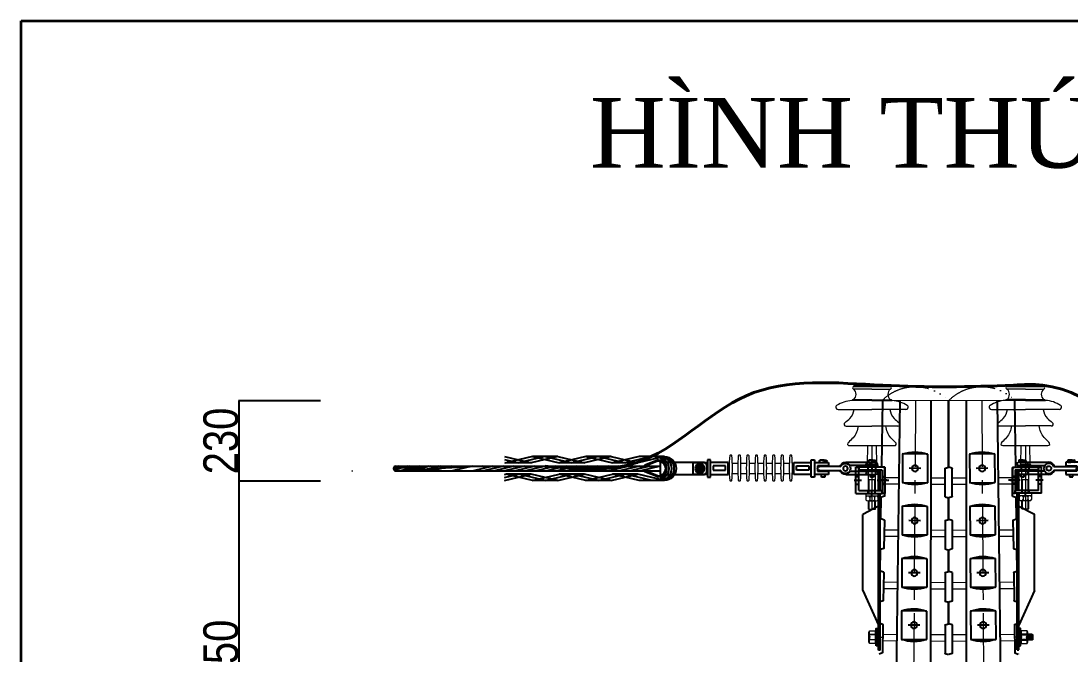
# Model space of a CAD drawing. Header units: millimetres. Extents: x 330554 to 656471, y 11007 to 130943.
# Drawn here: x 362419 to 365431, y 100905 to 102721 of the extents above; entities that cross this region are included whole.
import ezdxf
from ezdxf.enums import TextEntityAlignment as Align

# ---------------------------------------------------------------- set-up
doc = ezdxf.new("R2010")
doc.units = ezdxf.units.MM
doc.header["$LTSCALE"] = 6
for name, pattern in [('ACAD_ISO06W100', [36, 24, -3, 0, -3, 0, -3, 0, -3]), ('CENTER', [50.8, 31.75, -6.35, 6.35, -6.35]), ('HIDDEN', [9.525, 6.35, -3.175])]:
    doc.linetypes.add(name, pattern=pattern)
for name, color, linetype, lineweight in [('05.TBA$0$Hatch', 43, 'Continuous', 9), ('Boulon', 150, 'Continuous', 9), ('duong', 2, 'Continuous', 15), ('duong tam', 30, 'CENTER', 5), ('dv01', 4, 'Continuous', 5), ('MBA', 10, 'Continuous', 25), ('Netlon', 5, 'Continuous', 40), ('netlonkhungten', 32, 'Continuous', 35), ('Text', 7, 'Continuous', 13)]:
    doc.layers.add(name, color=color, linetype=linetype, lineweight=lineweight)
for name, color, linetype in [('BULONG', 7, 'Continuous'), ('Ghi chu', 3, 'Continuous'), ('Nen', 7, 'Continuous'), ('SU', 3, 'Continuous'), ('tbi', 2, 'Continuous'), ('Xa', 63, 'Continuous')]:
    doc.layers.add(name, color=color, linetype=linetype)
doc.styles.add('05.TBA$0$VN', font='VHELVCN.TTF')
doc.styles.add('Times New Roman', font='times.ttf')
doc.dimstyles.new('05.TBA$0$TL50', dxfattribs={"dimtxt": 0.5, "dimasz": 0.8, "dimexe": 1, "dimexo": 1, "dimgap": 0.5, "dimtad": 1, "dimdec": 0, "dimlfac": 50, "dimzin": 0, "dimdsep": 46, "dimtxsty": '05.TBA$0$VN', "dimblk1": '05.TBA$0$_OBLIQUE', "dimblk2": '05.TBA$0$_OBLIQUE', "dimsah": 1, "dimcen": 1, "dimclrd": 3, "dimclre": 3, "dimadec": 0, "dimazin": 0, "dimtfac": 1, "dimtdec": 0, "dimtofl": 0, "dimtmove": 0, "dimatfit": 3, "dimfxl": 1, "dimtolj": 1, "dimtzin": 0, "dimarcsym": 0})

# ---------------------------------------------------------------- blocks, each defined once
blk = doc.blocks.new('05.TBA$0$_OBLIQUE')
at = {"color": 0, "linetype": 'ByBlock'}
blk.add_line((-0.5, -0.5), (0.5, 0.5), dxfattribs=at)
blk = doc.blocks.new('*D617')
at = {"layer": '05.TBA$0$Hatch', "color": 3, "lineweight": -2, "transparency": 16777216}
for p, q in [((363278.1, 101400.9), (363043.6, 101400.9)), ((363044.6, 101400.9), (363044.6, 100350.9)), ((363278.1, 100350.9), (363043.6, 100350.9))]:
    blk.add_line(p, q, dxfattribs=at)
at = {"layer": 'Defpoints', "color": 0, "transparency": 16777216}
for p in [(363279.1, 101400.9), (363044.6, 100350.9), (363279.1, 100350.9)]:
    blk.add_point(p, dxfattribs=at)
at = {"layer": '05.TBA$0$Hatch', "color": 3, "lineweight": -2, "transparency": 16777216, "xscale": 0.8, "yscale": 0.8, "zscale": 0.8}
for p, rotation in [((363044.6, 101400.9), 90), ((363044.6, 100350.9), 270)]:
    blk.add_blockref('05.TBA$0$_OBLIQUE', p, dxfattribs=dict(at, rotation=rotation))
at = {"layer": '05.TBA$0$Hatch', "color": 0, "transparency": 16777216, "insert": (362993.1, 100875.9), "char_height": 100, "attachment_point": 5, "rotation": 90, "style": '05.TBA$0$VN'}
blk.add_mtext('\\A1;1050', dxfattribs=at)
blk = doc.blocks.new('*D618')
at = {"layer": '05.TBA$0$Hatch', "color": 3, "lineweight": -2, "transparency": 16777216}
for p, q in [((363278.1, 101631.1), (363043.6, 101631.1)), ((363044.6, 101631.1), (363044.6, 101400.9)), ((363278.1, 101400.9), (363043.6, 101400.9))]:
    blk.add_line(p, q, dxfattribs=at)
at = {"layer": 'Defpoints', "color": 0, "transparency": 16777216}
for p in [(363279.1, 101631.1), (363044.6, 101400.9), (363279.1, 101400.9)]:
    blk.add_point(p, dxfattribs=at)
at = {"layer": '05.TBA$0$Hatch', "color": 3, "lineweight": -2, "transparency": 16777216, "xscale": 0.8, "yscale": 0.8, "zscale": 0.8}
for p, rotation in [((363044.6, 101631.1), 90), ((363044.6, 101400.9), 270)]:
    blk.add_blockref('05.TBA$0$_OBLIQUE', p, dxfattribs=dict(at, rotation=rotation))
at = {"layer": '05.TBA$0$Hatch', "color": 0, "transparency": 16777216, "insert": (362993.1, 101516), "char_height": 100, "attachment_point": 5, "rotation": 90, "style": '05.TBA$0$VN'}
blk.add_mtext('\\A1;230', dxfattribs=at)
blk = doc.blocks.new('12m tren')
for p, q in [((-4185, -32194.5), (-4183.7, -32004.6)), ((-3993.7, -32004.6), (-3992.4, -32194.5)), ((-4175.7, -32197.9), (-4184.6, -32194.9)), ((-4002.2, -32197.9), (-3993.3, -32194.9)), ((-4186, -32344.3), (-4185.5, -32283.2)), ((-4175.8, -32279.7), (-4185.2, -32282.7)), ((-4002.1, -32279.7), (-3992.7, -32282.7)), ((-3991.9, -32344.3), (-3992.3, -32283.2)), ((-4176.5, -32347.8), (-4185.6, -32344.8)), ((-4001.4, -32347.8), (-3992.3, -32344.8)), ((-4176.1, -32348.2), (-4176.7, -32429.1)), ((-4001.8, -32348.2), (-4001.2, -32429.1)), ((-4186.9, -32494.2), (-4186.5, -32433)), ((-4177, -32429.6), (-4186.2, -32432.6)), ((-4000.9, -32429.6), (-3991.7, -32432.6)), ((-3990.9, -32494.2), (-3991.3, -32433)), ((-4177.5, -32497.6), (-4186.6, -32494.6)), ((-4000.4, -32497.6), (-3991.3, -32494.6)), ((-4177.1, -32498.1), (-4177.7, -32578.9)), ((-4000.8, -32498.1), (-4000.2, -32578.9)), ((-4187.9, -32644), (-4187.5, -32582.9)), ((-4178, -32579.4), (-4187.2, -32582.4)), ((-3999.9, -32579.4), (-3990.7, -32582.4)), ((-3989.9, -32644), (-3990.3, -32582.9)), ((-4178.5, -32647.5), (-4187.6, -32644.5)), ((-3999.4, -32647.5), (-3990.3, -32644.5)), ((-4178.1, -32647.9), (-4178.7, -32728.8)), ((-3999.8, -32647.9), (-3999.2, -32728.8)), ((-4179, -32729.3), (-4188.2, -32732.3)), ((-3998.9, -32729.3), (-3989.7, -32732.3))]:
    blk.add_line(p, q)
at = {"color": 7}
for p, q in [((-4124.5, -32158), (-4124.5, -32239.9)), ((-4124.5, -32158), (-4052.8, -32158)), ((-4052.8, -32158), (-4052.8, -32239.9)), ((-4175.5, -32279.2), (-4175.4, -32198.4)), ((-4002.4, -32279.2), (-4002.5, -32198.4)), ((-4052.8, -32239.9), (-4124.5, -32239.9)), ((-4124.5, -32308), (-4124.5, -32389.9)), ((-4124.5, -32308), (-4052.8, -32308)), ((-4052.8, -32308), (-4052.8, -32389.9)), ((-4052.8, -32389.9), (-4124.5, -32389.9)), ((-4124.5, -32458), (-4124.5, -32539.9)), ((-4124.5, -32458), (-4052.8, -32458)), ((-4052.8, -32458), (-4052.8, -32539.9)), ((-4052.8, -32539.9), (-4124.5, -32539.9)), ((-4124.5, -32608), (-4124.5, -32689.9)), ((-4124.5, -32608), (-4052.8, -32608)), ((-4052.8, -32608), (-4052.8, -32689.9)), ((-4052.8, -32689.9), (-4124.5, -32689.9))]:
    blk.add_line(p, q, dxfattribs=at)
at = {"color": 7, "linetype": 'CENTER', "ltscale": 100}
for p, q in [((-4105.4, -32199), (-4071.9, -32199)), ((-4105.4, -32349), (-4071.9, -32349)), ((-4105.4, -32499), (-4071.9, -32499)), ((-4105.4, -32649), (-4071.9, -32649))]:
    blk.add_line(p, q, dxfattribs=at)
at = {"color": 7}
for centre in [(-4088.7, -32199), (-4088.7, -32349), (-4088.7, -32499), (-4088.7, -32649)]:
    blk.add_circle(centre, 9.22, dxfattribs=at)
for centre, radius, start, end in [((-4088.7, -32259.7), 107.8, 70.5906, 109.4094), ((-4184.5, -32194.5), 0.5, 179.618, 251.5216), ((-3993.4, -32194.5), 0.5, 288.4784, 0.382), ((-3993.4, -32194.5), 0.5, 288.4784, 0.382), ((-4175.9, -32198.4), 0.5, 359.9263, 71.5216), ((-4002, -32198.4), 0.5, 108.4784, 180.0737), ((-4088.7, -32138.2), 107.8, 250.5906, 289.4094), ((-4185, -32283.2), 0.5, 107.7237, 179.618), ((-4176, -32279.2), 0.5, 287.7237, 359.9263), ((-4001.9, -32279.2), 0.5, 180.0737, 252.2763), ((-3992.8, -32283.2), 0.5, 0.382, 72.2763), ((-4088.7, -32409.7), 107.8, 70.5906, 109.4094), ((-4185.5, -32344.3), 0.5, 179.618, 251.9065), ((-3992.4, -32344.3), 0.5, 288.0935, 0.382), ((-4176.6, -32348.2), 0.5, 359.618, 71.9065), ((-4001.3, -32348.2), 0.5, 108.0935, 180.382), ((-4088.7, -32288.2), 107.8, 250.5906, 289.4094), ((-4186, -32433), 0.5, 108.0935, 179.618), ((-4177.2, -32429.1), 0.5, 288.0935, 359.618), ((-4000.7, -32429.1), 0.5, 180.382, 251.9065), ((-3991.8, -32433), 0.5, 0.382, 71.9065), ((-4088.7, -32559.7), 107.8, 70.5906, 109.4094), ((-4186.4, -32494.2), 0.5, 179.618, 251.9065), ((-3991.4, -32494.2), 0.5, 288.0935, 0.382), ((-4177.6, -32498.1), 0.5, 359.618, 71.9065), ((-4000.3, -32498.1), 0.5, 108.0935, 180.382), ((-4088.7, -32438.2), 107.8, 250.5906, 289.4094), ((-4187, -32582.9), 0.5, 108.0935, 179.618), ((-4178.2, -32578.9), 0.5, 288.0935, 359.618), ((-3999.7, -32578.9), 0.5, 180.382, 251.9065), ((-3990.8, -32582.9), 0.5, 0.382, 71.9065), ((-4088.7, -32709.7), 107.8, 70.5906, 109.4094), ((-4187.4, -32644), 0.5, 179.618, 251.9065), ((-3990.4, -32644), 0.5, 288.0935, 0.382), ((-4178.6, -32647.9), 0.5, 359.618, 71.9065), ((-3999.3, -32647.9), 0.5, 108.0935, 180.382), ((-4088.7, -32588.2), 107.8, 250.5906, 289.4094), ((-4188, -32732.7), 0.5, 108.0201, 179.618), ((-4179.2, -32728.8), 0.5, 288.0201, 359.618), ((-3998.7, -32728.8), 0.5, 180.382, 251.9799)]:
    blk.add_arc(centre, radius, start, end)
at = {"layer": 'Boulon'}
for p, q in [((-4135, -32225.5), (-4175.4, -32225.5)), ((-4135.1, -32243.9), (-4175.4, -32243.9)), ((-4002.5, -32225.5), (-4042.4, -32225.5)), ((-4002.5, -32243.9), (-4042.3, -32243.9)), ((-4135.8, -32375.5), (-4176.3, -32375.5)), ((-4001.6, -32375.5), (-4041.5, -32375.5)), ((-4136, -32393.9), (-4176.4, -32393.9)), ((-4001.5, -32393.9), (-4041.4, -32393.9)), ((-4136.7, -32525.5), (-4177.3, -32525.5)), ((-4000.6, -32525.5), (-4040.6, -32525.5)), ((-4136.8, -32543.9), (-4177.4, -32543.9)), ((-4000.5, -32543.9), (-4040.5, -32543.9)), ((-4137.6, -32675.5), (-4178.3, -32675.5)), ((-3999.6, -32675.5), (-4039.8, -32675.5)), ((-4137.7, -32693.9), (-4178.4, -32693.9)), ((-3999.4, -32693.9), (-4039.7, -32693.9))]:
    blk.add_line(p, q, dxfattribs=at)
at = {"layer": 'duong'}
blk.add_line((-4183.7, -32004.6), (-3993.7, -32004.6), dxfattribs=at)
at = {"layer": 'duong tam'}
blk.add_line((-4088.7, -32004.6), (-4088.7, -35910.1), dxfattribs=at)
at = {"layer": 'dv01', "linetype": 'ACAD_ISO06W100', "lineweight": 5}
blk.add_arc((-4088.7, -32097.1), 132.6, 44.2232, 135.7768, dxfattribs=at)
at = {"layer": 'MBA'}
for p, q in [((-4156.3, -35877), (-4133.7, -32004.6)), ((-4043.7, -32004.6), (-4020.7, -35943.1))]:
    blk.add_line(p, q, dxfattribs=at)
blk = doc.blocks.new('xa+tc nhin ngang')
for p, q in [((-83, 37.5), (-75, 37.5)), ((-83, -37.5), (-83, 37.5)), ((-75, 37.5), (-75, 29.5)), ((0, 37.5), (-75, 37.5)), ((-75, -29.5), (-75, 37.5)), ((0, 37.5), (0, -37.5)), ((-8, 29.5), (-75, 29.5)), ((-18.3, -29.5), (-18.3, 29.5)), ((-13.3, -29.5), (-13.3, 29.5)), ((-8, 29.5), (-8, -37.5)), ((-8, 25), (-8, -25)), ((-8, 8), (-8, -8)), ((-75, -29.5), (-8, -29.5)), ((-8, -37.5), (-8, -29.5)), ((-83, -37.5), (-8, -37.5)), ((-18.3, -486.8), (-18.3, -37.5)), ((-13.3, -486.8), (-13.3, -37.5)), ((0, -37.5), (-8, -37.5)), ((-18.3, -74), (-63.3, -97.7)), ((-63.3, -316), (-63.3, -97.7)), ((-63.3, -316), (-18.3, -416)), ((-13.3, -486.8), (-18.3, -486.8))]:
    blk.add_line(p, q)
at = {"color": 9, "linetype": 'HIDDEN', "ltscale": 100}
for p, q in [((-48, 29.5), (-48, 37.5)), ((-37, 45.2), (-37, 24.1)), ((-26, 29.5), (-26, 37.5)), ((-83, 11), (-75, 11)), ((-8, 11), (0, 11)), ((-8, 9), (0, 9)), ((0, 9), (-8, 9)), ((-88.5, 0), (-67.4, 0)), ((-83, -11), (-75, -11)), ((-48, -37.5), (-48, -29.5)), ((-37, -48.8), (-37, -27.7)), ((5.5, 0), (-15.6, 0)), ((-8, -9), (0, -9)), ((0, -9), (-8, -9)), ((-8, -11), (0, -11))]:
    blk.add_line(p, q, dxfattribs=at)
at = {"color": 9, "linetype": 'CENTER', "ltscale": 100}
blk.add_line((-22.2, 0), (11.3, 0), dxfattribs=at)
at = {"layer": 'Text', "color": 245}
for p, q in [((-54.2, 37.5), (-19.8, 37.5)), ((-28, -450), (-4.4, -450))]:
    blk.add_line(p, q, dxfattribs=at)
blk = doc.blocks.new('tan')
at = {"layer": 'Nen'}
blk.add_hatch(color=9, dxfattribs=at).paths.add_polyline_path([(5, 25), (5, -25), (0, -25), (0, 25)])
h = blk.add_hatch(dxfattribs=at)
h.set_pattern_fill('ANSI31', color=3, scale=40, style=0)
h.set_pattern_definition([(45, (-27052.959, -97341.6874), (3.5355339, -3.5355339), [])])
edge = h.paths.add_edge_path()
edge.add_line((25.4, 8), (37.6, 8))
edge.add_arc((37.6, 6), 2, 360, 450, ccw=False)
edge.add_line((39.6, 6), (39.6, -6))
edge.add_arc((37.6, -6), 2, 270, 360, ccw=False)
edge.add_line((37.6, -8), (25.4, -8))
edge.add_line((25.4, -8), (25.4, 8))
at = {"layer": 'dv01', "color": 4, "lineweight": 0}
for p, q in [((0, 25), (0, -25)), ((5, 25), (0, 25)), ((5, -25), (5, 25)), ((7.1, 18.3), (5.4, 13.3)), ((5.4, 13.3), (5.4, -11.7)), ((5.4, 13.3), (7.1, 6.7)), ((7.1, 8.3), (5.4, 0)), ((5.4, 0), (7.1, -8.3)), ((23.8, 18.3), (7.1, 18.3)), ((7.1, 18.3), (7.1, 6.7)), ((23.8, 18.3), (7.1, 18.3)), ((23.8, 8.3), (7.1, 8.3)), ((7.1, 8.3), (7.1, -8.3)), ((23.8, 8.3), (7.1, 8.3)), ((7.1, 6.7), (23.8, 6.7)), ((7.1, 6.7), (7.1, 6.7)), ((7.1, 6.7), (23.8, 6.7)), ((22, -0.3), (23.5, 5)), ((23.8, 6.7), (23.8, 18.3)), ((25.4, 13.3), (23.8, 18.3)), ((23.8, 6.7), (25.4, 13.3)), ((23.8, -8.3), (23.8, 8.3)), ((25.4, 0), (23.8, 8.3)), ((23.8, -8.3), (25.4, 0)), ((25.4, -13.3), (25.4, 13.3)), ((0, -25), (0, -25)), ((0, -25), (5, -25)), ((7.1, -6.7), (5.4, -13.3)), ((5.4, -13.3), (7.1, -18.3)), ((7.1, -6.7), (7.1, -18.3)), ((23.8, -6.7), (7.1, -6.7)), ((23.8, -6.7), (7.1, -6.7)), ((7.1, -8.3), (23.8, -8.3)), ((7.1, -8.3), (7.1, -8.3)), ((7.1, -8.3), (23.8, -8.3)), ((7.1, -18.3), (7.1, -18.3)), ((7.1, -18.3), (23.8, -18.3)), ((7.1, -18.3), (23.8, -18.3)), ((23.5, -5.6), (22, -0.3)), ((23.8, -18.3), (23.8, -6.7)), ((25.4, -13.3), (23.8, -6.7)), ((23.8, -18.3), (25.4, -13.3))]:
    blk.add_line(p, q, dxfattribs=at)
at = {"layer": 'Nen', "color": 6}
blk.add_lwpolyline([(5, -25), (5, 25), (0, 25), (0, -25)], close=True, dxfattribs=at)
at = {"layer": 'Nen', "color": 4}
blk.add_lwpolyline([(25.4, 8), (37.6, 8, -0.414214), (39.6, 6), (39.6, -6, -0.414214), (37.6, -8), (25.4, -8)], format="xyb", close=True, dxfattribs=at)
blk = doc.blocks.new('bl')
at = {"layer": 'Nen'}
blk.add_hatch(color=9, dxfattribs=at).paths.add_polyline_path([(21.3, 5.9), (-20.8, 5.9), (-20.8, 1.7), (21.3, 1.7)])
at = {"layer": 'dv01', "lineweight": 0}
for p, q in [((-4.4, 21.5), (0, 20.2)), ((0, 20.2), (4.4, 21.5))]:
    blk.add_line(p, q, dxfattribs=at)
for points in [[(-20.8, 1.7), (-20.8, 5.9), (21.3, 5.9), (21.3, 1.7), (-20.8, 1.7), (-20.8, 1.7)], [(-15.2, 7.7), (-15.2, 21.7), (-11, 23.1), (-5.3, 21.7), (-5.3, 7.7), (-11, 6.3), (-15.2, 7.7), (-15.2, 7.7)], [(-15.2, 7.7), (-15.2, 21.7)], [(-15.2, 21.7), (-5.3, 21.7)], [(-5.3, 7.7), (-15.2, 7.7)], [(-11, 23.1), (11.5, 23.1)], [(11.5, 6.3), (-9.5, 6.3)], [(-6.7, 7.7), (-6.7, 21.7), (0.3, 23.1), (7.3, 21.7), (7.3, 7.7), (0.3, 6.3), (-6.7, 7.7), (-6.7, 7.7)], [(-6.7, 21.7), (7.3, 21.7)], [(-6.7, 7.7), (-6.7, 21.7)], [(7.3, 7.7), (-6.7, 7.7)], [(-5.3, 21.7), (-5.3, 7.7)], [(5.9, 7.7), (5.9, 21.7), (11.5, 23.1), (15.7, 21.7), (15.7, 7.7), (11.5, 6.3), (5.9, 7.7), (5.9, 7.7)], [(5.9, 21.7), (15.7, 21.7)], [(5.9, 7.7), (5.9, 21.7)], [(15.7, 7.7), (5.9, 7.7)], [(7.3, 21.7), (7.3, 7.7)], [(15.7, 21.7), (15.7, 7.7)]]:
    blk.add_lwpolyline(points, dxfattribs=at)
at = {"layer": 'Nen', "color": 6}
blk.add_lwpolyline([(-20.8, 5.9), (21.3, 5.9), (21.3, 1.7), (-20.8, 1.7)], close=True, dxfattribs=at)
blk = doc.blocks.new('giap niu')
for p, q in [((380.58, 283.1), (385.41, 283.1)), ((380.58, 283.1), (385.68, 281.89)), ((383, 283.1), (388.09, 281.89)), ((385.41, 283.1), (390.5, 281.89)), ((390.78, 283.1), (385.68, 281.89)), ((393.19, 283.1), (388.09, 281.89)), ((395.6, 283.1), (390.5, 281.89)), ((390.78, 283.1), (395.6, 283.1)), ((390.78, 283.1), (395.88, 281.89)), ((393.19, 283.1), (398.29, 281.89)), ((395.6, 283.1), (400.7, 281.89)), ((400.98, 283.1), (395.88, 281.89)), ((403.39, 283.1), (398.29, 281.89)), ((405.8, 283.1), (400.7, 281.89)), ((400.98, 283.1), (405.8, 283.1)), ((400.98, 283.1), (406.08, 281.89)), ((403.39, 283.1), (408.49, 281.89)), ((405.8, 283.1), (410.9, 281.89)), ((411.18, 283.1), (406.08, 281.89)), ((385.68, 281.89), (390.5, 281.89)), ((395.88, 281.89), (400.7, 281.89)), ((406.08, 281.89), (410.9, 281.89)), ((411.18, 282.53), (408.49, 281.89)), ((411.18, 281.95), (410.9, 281.89)), ((380.58, 278.48), (385.68, 279.7)), ((383, 278.48), (388.09, 279.7)), ((385.41, 278.48), (390.5, 279.7)), ((390.78, 278.48), (385.68, 279.7)), ((385.68, 279.7), (390.5, 279.7)), ((393.19, 278.48), (388.09, 279.7)), ((395.6, 278.48), (390.5, 279.7)), ((390.78, 278.48), (395.88, 279.7)), ((393.19, 278.48), (398.29, 279.7)), ((395.6, 278.48), (400.7, 279.7)), ((400.98, 278.48), (395.88, 279.7)), ((395.88, 279.7), (400.7, 279.7)), ((403.39, 278.48), (398.29, 279.7)), ((405.8, 278.48), (400.7, 279.7)), ((400.98, 278.48), (406.08, 279.7)), ((403.39, 278.48), (408.49, 279.7)), ((405.8, 278.48), (410.9, 279.7)), ((411.18, 278.48), (406.08, 279.7)), ((406.08, 279.7), (410.9, 279.7)), ((411.18, 279.06), (408.49, 279.7)), ((411.18, 279.63), (410.9, 279.7)), ((380.58, 278.48), (385.41, 278.48)), ((390.78, 278.48), (395.6, 278.48)), ((400.98, 278.48), (405.8, 278.48))]:
    blk.add_line(p, q)
for centre in [(380.67, 280.79), (381.07, 280.79), (381.55, 280.79), (382.08, 280.79), (382.51, 280.79)]:
    blk.add_arc(centre, 2.31, 92.0125, 267.9875)
blk = doc.blocks.new('Bo dung day giap nui')
h = blk.add_hatch(color=0)
edge = h.paths.add_edge_path()
edge.add_arc((493.8, -3.5), 13.2, 0, 360)
at = {"color": 0, "linetype": 'Continuous'}
for p, q in [((-8.3, 14.1), (-10.9, 14.1)), ((-10.9, 4.7), (-8.2, 4.7)), ((2.6, 20.4), (-8.2, 20.4)), ((-8.2, 14.1), (-1.2, 14.1)), ((-8.2, 4.7), (64.1, 4.7)), ((-4.7, 4.7), (-4.7, 0)), ((4.7, 4.7), (-4.7, 4.7)), ((-2.6, 20.4), (8.2, 20.4)), ((-2.5, 14.1), (75.2, 14.1)), ((8.2, 14.1), (1.2, 14.1)), ((4.7, 0), (4.7, 4.7)), ((11.8, 4.7), (8.2, 4.7)), ((10.6, 14.1), (11.8, 14.1)), ((89.8, 2.2), (150, 2.2)), ((165.3, 13.9), (124.3, 13.9)), ((124.3, 13.9), (124.3, 3.7)), ((124.3, 3.7), (156.3, 3.7)), ((142.9, 20.4), (132, 20.4)), ((132, 14.1), (139.1, 14.1)), ((135.5, 3.7), (135.5, 2.2)), ((137.6, 20.4), (148.4, 20.4)), ((148.4, 14.1), (141.4, 14.1)), ((144.9, 2.2), (144.9, 3.7)), ((156.3, 3.7), (156.3, -11.2)), ((174.1, 21.3), (165.3, 21.3)), ((165.3, 21.3), (165.3, -28.6)), ((174.1, -28.6), (174.1, 21.3)), ((223.9, 13.9), (174.1, 13.9)), ((216.6, 3.7), (181.4, 3.7)), ((181.4, 3.7), (181.4, -8)), ((216.6, -8), (216.6, 3.7)), ((223.9, -21.2), (223.9, 13.9)), ((412.9, -21.2), (412.9, 13.9)), ((412.9, 13.9), (462.7, 13.9)), ((420.2, -8), (420.2, 3.7)), ((420.2, 3.7), (455.4, 3.7)), ((455.4, 3.7), (455.4, -8)), ((462.7, -28.6), (462.7, 21.3)), ((462.7, 21.3), (471.5, 21.3)), ((471.5, 21.3), (471.5, -28.6)), ((-7, -11.7), (-10.9, -11.7)), ((-10.9, -21.1), (-8.2, -21.1)), ((26.2, -11.7), (-7.8, -11.7)), ((25.9, -21.1), (-7.8, -21.1)), ((-7, -22.3), (-3.5, -22.3)), ((-7, -23.5), (-7, -22.3)), ((-3.5, -23.5), (-7, -23.5)), ((-4.7, -7.9), (-4.7, -11.7)), ((-4.7, -21.1), (-4.7, -22.3)), ((-4.7, -23.5), (-4.7, -28.1)), ((-4.7, -28.1), (4.7, -28.1)), ((-3.5, -22.3), (-3.5, -23.5)), ((4.7, -11.7), (4.7, -7.7)), ((4.7, -28.1), (4.7, -21.1)), ((4.7, -22.3), (5.9, -22.3)), ((4.7, -23.5), (4.7, -22.3)), ((5.9, -23.5), (4.7, -23.5)), ((5.9, -22.3), (5.9, -23.5)), ((11.8, -21.1), (8.2, -21.1)), ((10.6, -11.7), (11.8, -11.7)), ((75.2, -21.1), (25.9, -21.1)), ((63.9, -11.7), (26.2, -11.7)), ((150, -9.5), (89.8, -9.5)), ((156.3, -11.2), (124.3, -11.2)), ((124.3, -11.2), (124.3, -21.2)), ((124.3, -21.2), (165.3, -21.2)), ((133.2, -22.3), (136.7, -22.3)), ((133.2, -23.5), (133.2, -22.3)), ((136.7, -23.5), (133.2, -23.5)), ((135.5, -9.5), (135.5, -11.2)), ((135.5, -21.2), (135.5, -22.3)), ((135.5, -23.5), (135.5, -28.1)), ((135.5, -28.1), (144.9, -28.1)), ((136.7, -22.3), (136.7, -23.5)), ((144.9, -11.2), (144.9, -9.5)), ((144.9, -28.1), (144.9, -21.2)), ((144.9, -22.3), (146.1, -22.3)), ((144.9, -23.5), (144.9, -22.3)), ((146.1, -23.5), (144.9, -23.5)), ((146.1, -22.3), (146.1, -23.5)), ((165.3, -28.6), (174.1, -28.6)), ((174.1, -21.2), (223.9, -21.2)), ((181.4, -8), (216.6, -8)), ((462.7, -21.2), (412.9, -21.2)), ((455.4, -8), (420.2, -8)), ((471.5, -28.6), (462.7, -28.6))]:
    blk.add_line(p, q, dxfattribs=at)
at = {"color": 0}
for p, q in [((473.8, 7.1), (480.7, 14)), ((473.8, -14.4), (473.8, 7.1)), ((480.7, 14), (607.1, 14)), ((607.1, 14), (607.1, -21.2)), ((612, 18.4), (650.7, 3.1)), ((612.4, 21.5), (651.8, 5.9)), ((473.8, -14.4), (480.7, -21.2)), ((607.1, -21.2), (480.7, -21.2)), ((612, -25.6), (650.7, -10.4)), ((612.4, -28.7), (651.8, -13.2))]:
    blk.add_line(p, q, dxfattribs=at)
at = {"color": 0, "linetype": 'Continuous'}
blk.add_circle((76.1, -3.6), 6.71, dxfattribs=at)
for centre, radius, start, end in [((-10.9, 9.4), 4.69, 90, 270), ((-7.2, 17.3), 3.34, 107.3483, 252.6517), ((7.2, 17.3), 3.34, 287.3483, 72.6517), ((11.8, 9.4), 4.69, 270, 90), ((76.3, -3.6), 14.7, 23.4609, 336.5391), ((75.2, -3.5), 17.6, 15.466, 90), ((133, 17.3), 3.34, 107.3483, 252.6517), ((147.4, 17.3), 3.34, 287.3483, 72.6517), ((150, -3.6), 5.86, 270, 90), ((-10.9, -16.4), 4.69, 90, 270), ((11.8, -16.4), 4.69, 270, 90), ((75.2, -3.5), 17.6, 270, 344.534)]:
    blk.add_arc(centre, radius, start, end, dxfattribs=at)
at = {"color": 0}
for centre, radius, start, end in [((614.7, -3.6), 25.2, 95.0792, 264.9208), ((614.7, -3.6), 22.2, 96.8592, 263.1408), ((651.2, 4.5), 1.5, 249.868, 67.0447), ((651.2, -11.8), 1.5, 292.9553, 110.132)]:
    blk.add_arc(centre, radius, start, end, dxfattribs=at)
at = {"layer": 'Nen', "color": 0, "linetype": 'Continuous', "lineweight": 9}
for points in [[(234.9, 33.7, 1.013355), (230.5, 33.7, 0.040715), (230.5, -38.1, 1.03104), (234.9, -38.1, 0.040715), (234.9, 33.7, -0.572898)], [(259.5, 33.7, 1.013355), (255.1, 33.7, 0.040715), (255.1, -38.1, 1.03104), (259.5, -38.1, 0.040715), (259.5, 33.7, -0.572898)], [(284.1, 33.7, 1.013355), (279.7, 33.7, 0.040715), (279.7, -38.1, 1.03104), (284.1, -38.1, 0.040715), (284.1, 33.7, -0.572898)], [(308.7, 33.7, 1.013355), (304.4, 33.7, 0.040715), (304.4, -38.1, 1.03104), (308.7, -38.1, 0.040715), (308.7, 33.7, -0.572898)], [(333.4, 33.7, 1.013355), (329, 33.7, 0.040715), (329, -38.1, 1.03104), (333.4, -38.1, 0.040715), (333.4, 33.7, -0.572898)], [(358, 33.7, 1.013355), (353.6, 33.7, 0.040715), (353.6, -38.1, 1.03104), (358, -38.1, 0.040715), (358, 33.7, -0.572898)], [(382.6, 33.7, 1.013355), (378.2, 33.7, 0.040715), (378.2, -38.1, 1.03104), (382.6, -38.1, 0.040715), (382.6, 33.7, -0.572898)], [(407.2, 33.7, 1.013355), (402.8, 33.7, 0.040715), (402.8, -38.1, 1.03104), (407.2, -38.1, 0.040715), (407.2, 33.7, -0.572898)]]:
    blk.add_lwpolyline(points, format="xyb", dxfattribs=at)
for points in [[(229.4, -18.3), (223.9, -18.3), (223.9, 11), (229.3, 11)], [(236.2, 11), (253.9, 11)], [(260.8, 11), (278.5, 11)], [(285.4, 11), (303.1, 11)], [(310, 11), (327.7, 11)], [(334.6, 11), (352.3, 11)], [(359.2, 11), (376.9, 11)], [(383.8, 11), (401.5, 11)], [(408.4, 11), (412.9, 11), (412.9, -18.3), (408.4, -18.3)], [(254, -18.3), (236.1, -18.3)], [(278.6, -18.3), (260.7, -18.3)], [(303.2, -18.3), (285.3, -18.3)], [(327.8, -18.3), (309.9, -18.3)], [(352.4, -18.3), (334.5, -18.3)], [(377, -18.3), (359.1, -18.3)], [(401.6, -18.3), (383.7, -18.3)]]:
    blk.add_lwpolyline(points, dxfattribs=at)
at = {"layer": 'SU', "color": 0}
blk.add_circle((493.8, -3.5), 13.2, dxfattribs=at)
at = {"layer": 'tbi', "color": 0}
for p, q in [((513.3, 13.9), (471.5, 13.9)), ((513.3, -21.2), (513.3, 13.9)), ((471.5, -21.2), (513.3, -21.2))]:
    blk.add_line(p, q, dxfattribs=at)
blk.add_circle((493.8, -3.5), 8.79, dxfattribs=at)
at = {"color": 0, "xscale": 15.00830334311468, "yscale": 15.00830334311468, "zscale": 15.00830334310951}
blk.add_blockref('giap niu', (-5116.6, -4217.9), dxfattribs=at)
blk = doc.blocks.new('Giap Niu - Ngang')
at = {"color": 0, "linetype": 'ByBlock'}
for p, q in [((1365.7, -1.6), (607.1, -1.6)), ((607.1, -1.6), (662.9, -15.1)), ((1365.7, -15.1), (607.1, -15.1)), ((637.1, -1.6), (692.9, -15.1)), ((667.1, -1.6), (722.9, -15.1)), ((697.1, -1.6), (752.9, -15.1)), ((727.1, -1.6), (782.9, -15.1)), ((757.1, -1.6), (812.9, -15.1)), ((787.1, -1.6), (842.9, -15.1)), ((817.1, -1.6), (872.9, -15.1)), ((847.1, -1.6), (902.9, -15.1)), ((877.1, -1.6), (932.9, -15.1)), ((907.1, -1.6), (962.9, -15.1)), ((937.1, -1.6), (992.9, -15.1)), ((967.1, -1.6), (1022.9, -15.1)), ((997.1, -1.6), (1052.9, -15.1)), ((1027.1, -1.6), (1082.9, -15.1)), ((1057.1, -1.6), (1112.9, -15.1)), ((1087.1, -1.6), (1142.9, -15.1)), ((1117.1, -1.6), (1172.9, -15.1)), ((1147.1, -1.6), (1202.9, -15.1)), ((1177.1, -1.6), (1232.9, -15.1)), ((1207.1, -1.6), (1262.9, -15.1)), ((1237.1, -1.6), (1292.9, -15.1)), ((1267.1, -1.6), (1322.9, -15.1)), ((1297.1, -1.6), (1352.9, -15.1)), ((1327.1, -1.6), (1371.2, -12.2)), ((1357.1, -1.6), (1371.6, -5.1))]:
    blk.add_line(p, q, dxfattribs=at)
blk.add_arc((1365.7, -8.3), 6.74, 270, 90, dxfattribs=at)
at = {"color": 3, "linetype": 'ByBlock'}
blk.add_blockref('Bo dung day giap nui', (0, -4.7), dxfattribs=at)
blk = doc.blocks.new('su dung - 2')
at = {"layer": 'tbi', "color": 2, "lineweight": 9}
for p, q in [((-52.7, 231.3), (52.7, 231.3)), ((0, 224.2), (-52.7, 224.2)), ((-49.2, 235.4), (49.2, 235.4)), ((0, 224.2), (52.7, 224.2)), ((0, 191.4), (-58, 191.4)), ((0, 193.8), (-52.7, 193.8)), ((0, 193.8), (52.7, 193.8)), ((0, 191.4), (58, 191.4)), ((-97.2, 165.7), (0, 165.7)), ((97.2, 165.7), (0, 165.7)), ((-74.4, 118.2), (0, 118.2)), ((74.4, 118.2), (0, 118.2)), ((-13, 9), (-12, 62)), ((0, 62), (0, -120)), ((12, 62), (13, 9)), ((-17.7, 3), (17.7, 3)), ((-17.7, 2.8), (-17.7, 0.5)), ((-13, 9), (-17.6, 3.1)), ((-17.2, 0), (17.2, 0)), ((-13, 9), (13, 9)), ((-10, -73.9), (-10, 0)), ((10, -73.9), (10, 0)), ((13, 9), (17.6, 3.1)), ((17.7, 2.8), (17.7, 0.5)), ((-10, -35), (10, -35)), ((-8, -73.9), (-8, -35)), ((8, -73.9), (8, -35)), ((-17.7, -73.9), (-17.7, -82.5)), ((-17.7, -73.9), (17.7, -73.9)), ((-17.7, -82.5), (-17.7, -93)), ((17.7, -82.5), (-17.7, -82.5)), ((-5.9, -85.4), (-5.9, -93)), ((6.9, -85.4), (6.9, -93)), ((17.7, -73.9), (17.7, -82.5)), ((17.7, -82.5), (17.7, -93)), ((-12, -95.9), (12.6, -95.9)), ((-10, -120), (-10, -95.9)), ((-10, -120), (10, -120)), ((-8, -120), (-8, -95.9)), ((8, -120), (8, -95.9)), ((10, -120), (10, -95.9))]:
    blk.add_line(p, q, dxfattribs=at)
blk.add_lwpolyline([(-39.8, 118.2, -0.142789), (-53.9, 84.8, 0.008387), (-67.4, 71.4, 0.841616), (-64.4, 62), (0, 62), (64.4, 62, 0.841616), (67.4, 71.4, 0.008387), (53.9, 84.8, -0.142789), (39.8, 118.2)], format="xyb", dxfattribs=at)
for centre, radius, start, end in [((-52.1, 227.8), 3.57, 100.3889, 259.6111), ((-48.6, 231.3), 4.12, 98.4897, 180.3077), ((-65.7, 209), 20, 310.4497, 49.5503), ((65.7, 209), 20, 130.4497, 229.5503), ((48.6, 231.3), 4.12, 359.6923, 81.5103), ((52.1, 227.8), 3.57, 280.3889, 79.6111), ((-50.4, 94.3), 97.4, 94.4415, 121.4968), ((-52.9, 187.1), 6.69, 88.4025, 139.5225), ((52.9, 187.1), 6.69, 40.4775, 91.5975), ((50.4, 94.3), 97.4, 58.5032, 85.5585), ((-97.2, 172.2), 6.57, 128.4953, 270.0848), ((-98.7, 171.6), 47.6, 318.24, 352.8721), ((98.7, 171.6), 47.6, 187.1279, 221.76), ((97.2, 172.2), 6.57, 269.9152, 51.5047), ((-75.1, 123.4), 5.25, 115.3847, 277.3944), ((-125.5, 200.3), 86.7, 303.7476, 315.8635), ((125.5, 200.3), 86.7, 224.1365, 236.2524), ((75.1, 123.4), 5.25, 262.6056, 64.6153), ((-17.2, 2.8), 0.5, 141.9419, 180), ((-17.2, 0.5), 0.5, 180, 270), ((17.2, 0.5), 0.5, 270, 0), ((17.2, 2.8), 0.5, 0, 38.0581), ((-11.8, -90), 7.51, 38.1508, 141.8492), ((0.5, -91), 8.52, 41.4227, 138.5773), ((12.3, -89), 6.52, 33.9737, 146.0263), ((-11.8, -88.4), 7.51, 218.1508, 321.8492), ((0.5, -87.4), 8.52, 221.4227, 318.5773), ((12.3, -89.4), 6.52, 213.9737, 326.0263)]:
    blk.add_arc(centre, radius, start, end, dxfattribs=at)

msp = doc.modelspace()

# ---------------------------------------------------------------- linework, layer by layer
at = {"color": 0, "linetype": 'ByBlock'}
for p, q in [((363617.149, 101443.742), (363487.819, 101436.673)), ((363527.149, 101443.742), (363488.347, 101434.365)), ((363503.135, 101443.742), (363488.641, 101440.24)), ((363533.135, 101443.742), (363489.059, 101433.091)), ((363492.214, 101443.742), (363627.326, 101430.255)), ((363492.214, 101443.742), (364127.149, 101443.742)), ((363494.555, 101443.742), (364253.135, 101443.742)), ((363743.135, 101443.742), (363496.405, 101430.255)), ((363563.135, 101443.742), (363507.326, 101430.255)), ((363587.149, 101443.742), (363531.34, 101430.255)), ((363593.135, 101443.742), (363537.326, 101430.255)), ((363623.135, 101443.742), (363567.326, 101430.255)), ((363653.135, 101443.742), (363597.326, 101430.255)), ((363713.135, 101443.742), (363657.326, 101430.255)), ((363773.135, 101443.742), (363717.326, 101430.255)), ((363803.135, 101443.742), (363747.326, 101430.255)), ((363833.135, 101443.742), (363777.326, 101430.255)), ((363863.135, 101443.742), (363807.326, 101430.255)), ((363893.135, 101443.742), (363837.326, 101430.255)), ((363923.135, 101443.742), (363867.326, 101430.255)), ((363953.135, 101443.742), (363897.326, 101430.255)), ((363983.135, 101443.742), (363927.326, 101430.255)), ((364013.135, 101443.742), (363957.326, 101430.255)), ((364043.135, 101443.742), (363987.326, 101430.255)), ((364073.135, 101443.742), (364017.326, 101430.255)), ((364103.135, 101443.742), (364047.326, 101430.255)), ((364133.135, 101443.742), (364077.326, 101430.255)), ((364163.135, 101443.742), (364107.326, 101430.255)), ((364193.135, 101443.742), (364137.326, 101430.255)), ((364223.135, 101443.742), (364167.326, 101430.255)), ((364253.135, 101443.742), (364197.326, 101430.255)), ((363368.569, 101430.255), (363370.419, 101430.255)), ((363494.555, 101430.255), (364253.135, 101430.255)), ((363494.555, 101430.255), (364127.149, 101430.255))]:
    msp.add_line(p, q, dxfattribs=at)
msp.add_arc((363494.555, 101436.999), 6.743, 90, 270, dxfattribs=at)
at = {"layer": 'Netlon'}
msp.add_spline([(365898.722, 101437.257), (365763.154, 101462.153), (365349.355, 101676.251), (365266.039, 101676.251), (364891.822, 101676.009), (364499.397, 101645.731), (364185.982, 101453.985), (363923.135, 101443.742)], degree=3, dxfattribs=at)
at = {"layer": 'netlonkhungten'}
msp.add_lwpolyline([(362419.365, 102720.835), (378909.39, 102720.835), (378909.39, 90775.621), (362419.365, 90775.621)], close=True, dxfattribs=at)

# ---------------------------------------------------------------- block references
at = {"color": 3, "linetype": 'ByBlock', "extrusion": (0, 0, -1), "zscale": -1}
msp.add_blockref('Bo dung day giap nui', (-364860.226, 101440.628), dxfattribs=at)
msp.add_blockref('Giap Niu - Ngang', (365291.631, 101445.577))
at = {"layer": 'BULONG', "color": 1}
msp.add_blockref('xa+tc nhin ngang', (364897.212, 101403.131), dxfattribs=at)
at = {"layer": 'BULONG', "color": 1, "xscale": -1}
msp.add_blockref('xa+tc nhin ngang', (365263.165, 101403.373), dxfattribs=at)
at = {"layer": 'dv01', "color": 4, "xscale": 1.18847118911799, "yscale": 1.18847118911799, "zscale": 1.188471189148269, "rotation": 90}
msp.add_blockref('bl', (364878.895, 100953.088), dxfattribs=at)
at = {"layer": 'Nen', "color": 4}
msp.add_blockref('tan', (365281.481, 100953.306), dxfattribs=at)
at = {"layer": 'tbi', "color": 7, "xscale": -1}
for p, rotation in [((361109.746, 133663.006), 359.6179474626481), ((360872.938, 133608.481), 0.3820341674699179)]:
    msp.add_blockref('12m tren', p, dxfattribs=dict(at, rotation=rotation))
at = {"layer": 'Xa', "color": 0, "linetype": 'ByBlock'}
for p in [(364860.226, 101440.631), (365300.151, 101440.873)]:
    msp.add_blockref('su dung - 2', p, dxfattribs=at)

# ---------------------------------------------------------------- texts
at = {"layer": 'Ghi chu', "style": 'Times New Roman'}
msp.add_text('HÌNH THỨC TRỤ  036A/020 HIỆN HỮU ', height=200, dxfattribs=at).set_placement((366714.451, 102300.053), align=Align.CENTER)

# ---------------------------------------------------------------- dimensions: what is measured, and where the dimension line sits
at = {"layer": '05.TBA$0$Hatch'}
dim = msp.add_linear_dim(base=(363044.646, 101400.929), p1=(363279.063, 101631.128), p2=(363279.063, 101400.929), angle=90, dimstyle='05.TBA$0$TL50', override={"dimtxt": 100, "dimlfac": 1, "dimfxl": 15}, dxfattribs=at)
dim.commit()
dim.dimension.update_dxf_attribs({"geometry": '*D618', "text_midpoint": (363044.646, 101516.028), "dimtype": 160})
dim = msp.add_linear_dim(base=(363044.646, 100350.902), p1=(363279.063, 101400.929), p2=(363279.063, 100350.902), angle=90, dimstyle='05.TBA$0$TL50', override={"dimtxt": 100, "dimlfac": 1, "dimfxl": 15}, dxfattribs=at)
dim.commit()
dim.dimension.update_dxf_attribs({"geometry": '*D617', "text_midpoint": (362993.079, 100875.915)})

doc.saveas('drawing.dxf')
